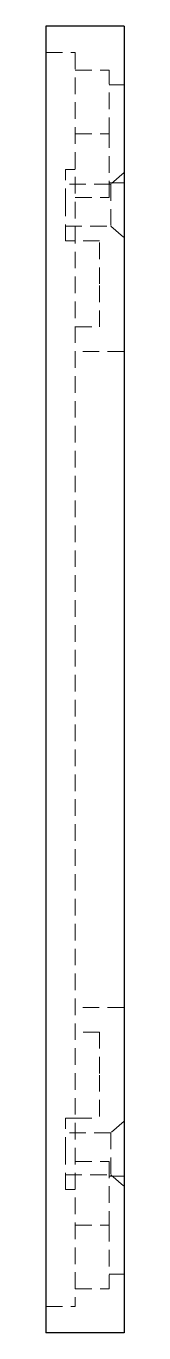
# Model space of a CAD drawing. Header units: millimetres. Extents: x 50 to 226, y 7 to 161.
# Drawn here: x 220 to 226, y 7 to 107 of the extents above.
import ezdxf

# ---------------------------------------------------------------- set-up
doc = ezdxf.new("R2010")
doc.units = ezdxf.units.MM
doc.linetypes.add('HIDDEN', pattern=[1.905, 1.27, -0.635])

msp = doc.modelspace()

# ---------------------------------------------------------------- linework, layer by layer
at = {"color": 7, "linetype": 'Continuous', "lineweight": 25}
for p, q in [((220, 107), (220, 7)), ((226, 107), (220, 107)), ((226, 107), (226, 7)), ((226, 7), (220, 7))]:
    msp.add_line(p, q, dxfattribs=at)
at = {"color": 7, "linetype": 'HIDDEN', "lineweight": 18}
for p, q in [((220, 104.98), (222.25, 104.98)), ((222.25, 104.98), (222.25, 9.02)), ((222.25, 103.62), (224.84, 103.62)), ((224.84, 98.75), (224.84, 103.62)), ((226, 102.5), (224.84, 102.5)), ((222.25, 98.75), (224.84, 98.75)), ((224.84, 93.88), (224.84, 98.75)), ((221.5, 93.3), (221.5, 96.03)), ((222.25, 96.03), (221.5, 96.03)), ((224.84, 95), (226, 95)), ((226, 95.79), (224.98, 94.91)), ((224.98, 94.91), (221.5, 94.91)), ((224.98, 94.91), (224.98, 91.68)), ((221.5, 90.56), (221.5, 93.3)), ((222.25, 93.88), (224.84, 93.88)), ((221.5, 91.68), (224.98, 91.68)), ((224.98, 91.68), (226, 90.8)), ((221.5, 90.56), (222.25, 90.56)), ((224.12, 90.56), (222.25, 90.56)), ((224.12, 87.27), (224.12, 90.56)), ((224.12, 83.98), (224.12, 87.27)), ((222.25, 83.98), (224.12, 83.98)), ((226, 82.1), (222.25, 82.1)), ((226, 31.9), (222.25, 31.9)), ((224.12, 30.02), (222.25, 30.02)), ((224.12, 30.02), (224.12, 26.73)), ((224.12, 26.73), (224.12, 23.44)), ((221.5, 20.7), (221.5, 23.44)), ((222.25, 23.44), (221.5, 23.44)), ((222.25, 23.44), (224.12, 23.44)), ((226, 23.2), (224.98, 22.32)), ((224.98, 22.32), (221.5, 22.32)), ((224.98, 22.32), (224.98, 19.09)), ((221.5, 17.97), (221.5, 20.7)), ((222.25, 20.12), (224.84, 20.12)), ((224.84, 20.12), (224.84, 15.25)), ((221.5, 19.09), (224.98, 19.09)), ((224.98, 19.09), (226, 18.21)), ((226, 19), (224.84, 19)), ((221.5, 17.97), (222.25, 17.97)), ((222.25, 15.25), (224.84, 15.25)), ((224.84, 15.25), (224.84, 10.38)), ((224.84, 11.5), (226, 11.5)), ((222.25, 10.38), (224.84, 10.38)), ((220, 9.02), (222.25, 9.02))]:
    msp.add_line(p, q, dxfattribs=at)

doc.saveas('drawing.dxf')
